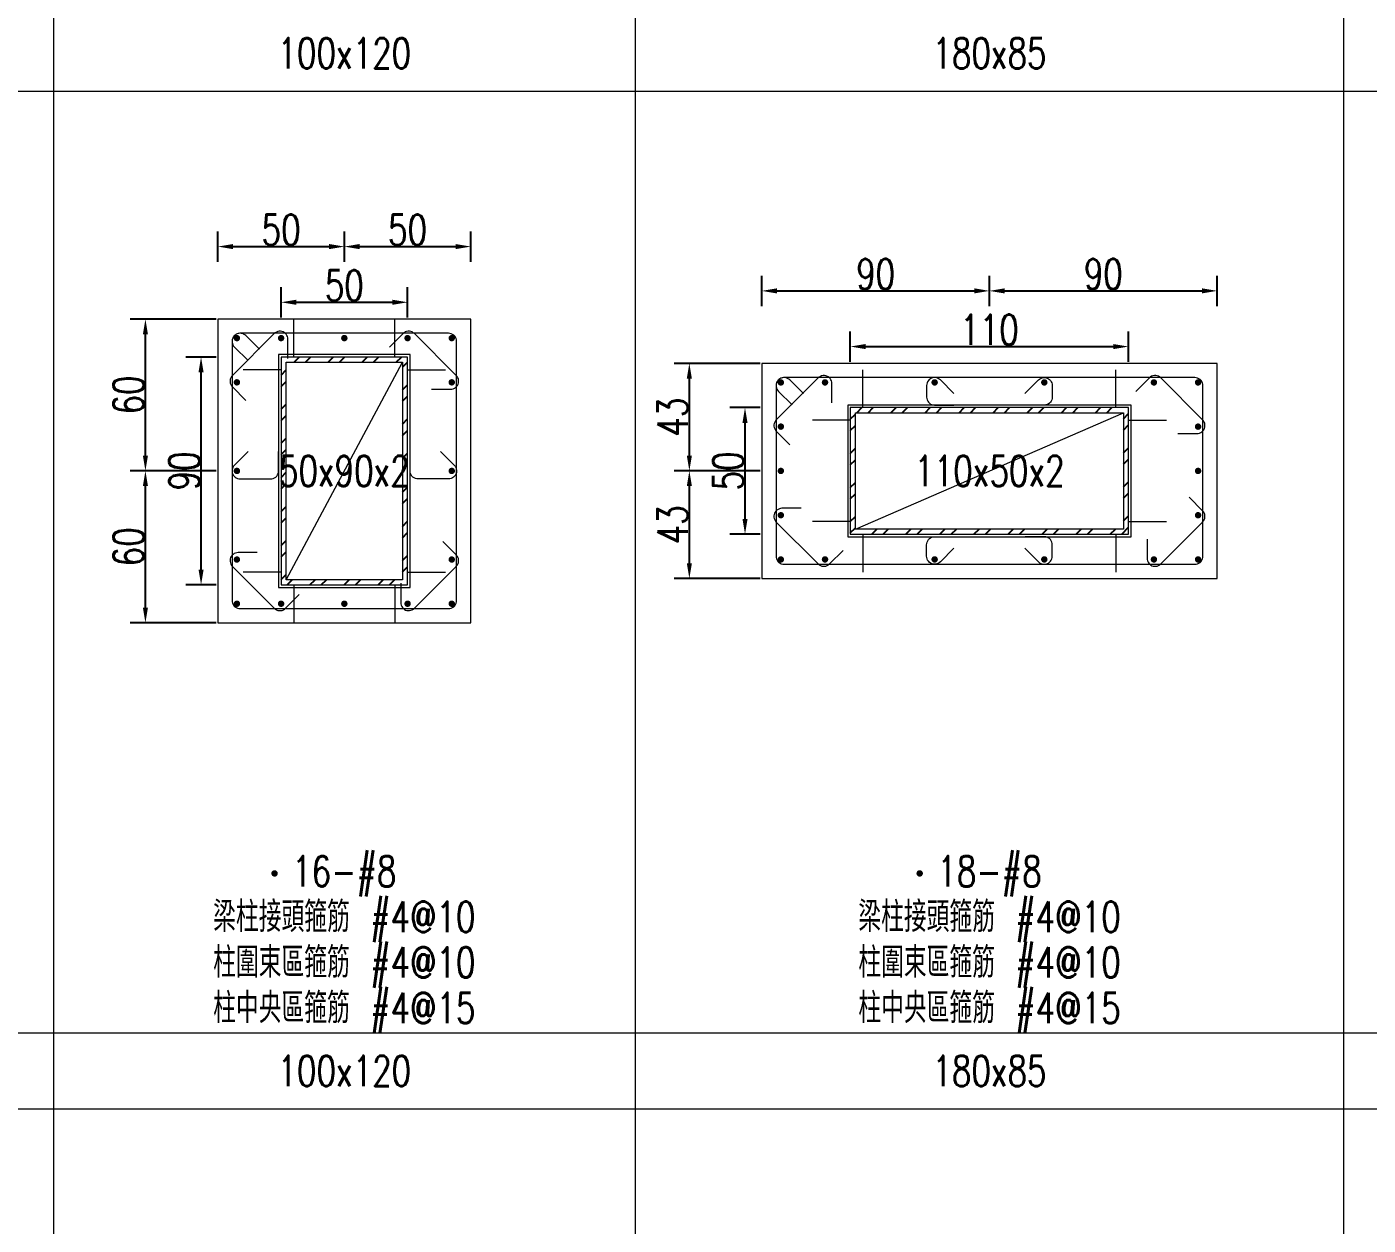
# Model space of a CAD drawing. Header units: millimetres. Extents: x 0 to 3905, y 0 to 8880.
# Drawn here: x 1440 to 1970, y 5582 to 6055 of the extents above; entities that cross this region are included whole.
import ezdxf
from ezdxf.enums import TextEntityAlignment as Align

# ---------------------------------------------------------------- set-up
doc = ezdxf.new("R2010")
doc.units = ezdxf.units.MM
doc.layers.get('DEFPOINTS').update_dxf_attribs({"color": 3})
for name, color, linetype in [('Hatch線', 6, 'Continuous'), ('主筋斷面', 2, 'Continuous'), ('文字-主筋根數', 7, 'Continuous'), ('文字-剪力筋 中央區', 7, 'Continuous'), ('文字-剪力筋-BC', 7, 'Continuous'), ('文字-剪力筋-圍束區', 7, 'Continuous'), ('文字-斷面尺寸', 7, 'Continuous'), ('文字-輔助字', 7, 'Continuous'), ('柱斷面線', 4, 'Continuous'), ('標註字', 4, 'Continuous'), ('箍筋線', 1, 'Continuous'), ('網格線', 7, 'Continuous'), ('鋼柱', 11, 'Continuous')]:
    doc.layers.add(name, color=color, linetype=linetype)
doc.styles.add('note', font='txt.shx', dxfattribs={"width": 0.75, "height": 12})
doc.styles.add('txt', font='txt.shx', dxfattribs={"height": 0.2, "bigfont": 'chineset.shx'})
doc.dimstyles.new('RCAD_DIM', dxfattribs={"dimtxt": 12, "dimasz": 6, "dimexe": 6, "dimexo": 0.625, "dimtad": 1, "dimdec": 0, "dimdsep": 46, "dimtxsty": 'note', "dimcen": 2.5, "dimclrd": 256, "dimclre": 256, "dimclrt": 256, "dimadec": 0, "dimazin": 0, "dimtfac": 1, "dimtmove": 0, "dimatfit": 3, "dimfxl": 0, "dimtolj": 1, "dimarcsym": 0})

# ---------------------------------------------------------------- blocks, each defined once
blk = doc.blocks.new('*D894')
at = {"layer": 'DEFPOINTS', "color": 0}
for p in [(1590, 5946.625), (1540, 5940), (1590, 5940)]:
    blk.add_point(p, dxfattribs=at)
at = {"layer": '標註字', "lineweight": -2}
for p, q in [((1540, 5940.625), (1540, 5952.625)), ((1590, 5940.625), (1590, 5952.625)), ((1546, 5946.625), (1584, 5946.625))]:
    blk.add_line(p, q, dxfattribs=at)
at = {"layer": '標註字'}
for points in [[(1546, 5947.625), (1546, 5945.625), (1540, 5946.625)], [(1584, 5945.625), (1584, 5947.625), (1590, 5946.625)]]:
    blk.add_solid(points, dxfattribs=at)
at = {"layer": '標註字', "insert": (1565, 5953.25), "char_height": 12, "attachment_point": 5, "style": 'note'}
blk.add_mtext('\\A1;50', dxfattribs=at)
blk = doc.blocks.new('*D895')
at = {"layer": 'DEFPOINTS', "color": 0}
for p in [(1508.375, 5925), (1515, 5925), (1515, 5835)]:
    blk.add_point(p, dxfattribs=at)
at = {"layer": '標註字', "lineweight": -2}
for p, q in [((1514.375, 5925), (1502.375, 5925)), ((1508.375, 5841), (1508.375, 5919)), ((1514.375, 5835), (1502.375, 5835))]:
    blk.add_line(p, q, dxfattribs=at)
at = {"layer": '標註字'}
for points in [[(1509.375, 5919), (1507.375, 5919), (1508.375, 5925)], [(1507.375, 5841), (1509.375, 5841), (1508.375, 5835)]]:
    blk.add_solid(points, dxfattribs=at)
at = {"layer": '標註字', "insert": (1501.75, 5880), "char_height": 12, "attachment_point": 5, "rotation": 90, "style": 'note'}
blk.add_mtext('\\A1;90', dxfattribs=at)
blk = doc.blocks.new('*D896')
at = {"layer": 'DEFPOINTS', "color": 0}
for p in [(1565, 5968.625), (1515, 5962), (1565, 5962)]:
    blk.add_point(p, dxfattribs=at)
at = {"layer": '標註字', "lineweight": -2}
for p, q in [((1515, 5962.625), (1515, 5974.625)), ((1565, 5962.625), (1565, 5974.625)), ((1521, 5968.625), (1559, 5968.625))]:
    blk.add_line(p, q, dxfattribs=at)
at = {"layer": '標註字'}
for points in [[(1521, 5969.625), (1521, 5967.625), (1515, 5968.625)], [(1559, 5967.625), (1559, 5969.625), (1565, 5968.625)]]:
    blk.add_solid(points, dxfattribs=at)
at = {"layer": '標註字', "insert": (1540, 5975.25), "char_height": 12, "attachment_point": 5, "style": 'note'}
blk.add_mtext('\\A1;50', dxfattribs=at)
blk = doc.blocks.new('*D897')
at = {"layer": 'DEFPOINTS', "color": 0}
for p in [(1615, 5968.625), (1565, 5962), (1615, 5962)]:
    blk.add_point(p, dxfattribs=at)
at = {"layer": '標註字', "lineweight": -2}
for p, q in [((1565, 5962.625), (1565, 5974.625)), ((1615, 5962.625), (1615, 5974.625)), ((1571, 5968.625), (1609, 5968.625))]:
    blk.add_line(p, q, dxfattribs=at)
at = {"layer": '標註字'}
for points in [[(1571, 5969.625), (1571, 5967.625), (1565, 5968.625)], [(1609, 5967.625), (1609, 5969.625), (1615, 5968.625)]]:
    blk.add_solid(points, dxfattribs=at)
at = {"layer": '標註字', "insert": (1590, 5975.25), "char_height": 12, "attachment_point": 5, "style": 'note'}
blk.add_mtext('\\A1;50', dxfattribs=at)
blk = doc.blocks.new('*D898')
at = {"layer": 'DEFPOINTS', "color": 0}
for p in [(1486.375, 5880), (1515, 5880), (1515, 5820)]:
    blk.add_point(p, dxfattribs=at)
at = {"layer": '標註字', "lineweight": -2}
for p, q in [((1514.375, 5880), (1480.375, 5880)), ((1486.375, 5826), (1486.375, 5874)), ((1514.375, 5820), (1480.375, 5820))]:
    blk.add_line(p, q, dxfattribs=at)
at = {"layer": '標註字'}
for points in [[(1487.375, 5874), (1485.375, 5874), (1486.375, 5880)], [(1485.375, 5826), (1487.375, 5826), (1486.375, 5820)]]:
    blk.add_solid(points, dxfattribs=at)
at = {"layer": '標註字', "insert": (1479.75, 5850), "char_height": 12, "attachment_point": 5, "rotation": 90, "style": 'note'}
blk.add_mtext('\\A1;60', dxfattribs=at)
blk = doc.blocks.new('*D899')
at = {"layer": 'DEFPOINTS', "color": 0}
for p in [(1486.375, 5940), (1515, 5940), (1515, 5880)]:
    blk.add_point(p, dxfattribs=at)
at = {"layer": '標註字', "lineweight": -2}
for p, q in [((1514.375, 5940), (1480.375, 5940)), ((1486.375, 5886), (1486.375, 5934)), ((1514.375, 5880), (1480.375, 5880))]:
    blk.add_line(p, q, dxfattribs=at)
at = {"layer": '標註字'}
for points in [[(1487.375, 5934), (1485.375, 5934), (1486.375, 5940)], [(1485.375, 5886), (1487.375, 5886), (1486.375, 5880)]]:
    blk.add_solid(points, dxfattribs=at)
at = {"layer": '標註字', "insert": (1479.75, 5910), "char_height": 12, "attachment_point": 5, "rotation": 90, "style": 'note'}
blk.add_mtext('\\A1;60', dxfattribs=at)
blk = doc.blocks.new('Circle_Filled')
at = {"const_width": 0.5}
blk.add_lwpolyline([(-0.25, 0, 1), (0.25, 0, 1)], format="xyb", close=True, dxfattribs=at)
blk = doc.blocks.new('*D1026')
at = {"layer": 'DEFPOINTS', "color": 0}
for p in [(1875, 5929.125), (1765, 5922.5), (1875, 5922.5)]:
    blk.add_point(p, dxfattribs=at)
at = {"layer": '標註字', "lineweight": -2}
for p, q in [((1765, 5923.125), (1765, 5935.125)), ((1875, 5923.125), (1875, 5935.125)), ((1771, 5929.125), (1869, 5929.125))]:
    blk.add_line(p, q, dxfattribs=at)
at = {"layer": '標註字'}
for points in [[(1771, 5930.125), (1771, 5928.125), (1765, 5929.125)], [(1869, 5928.125), (1869, 5930.125), (1875, 5929.125)]]:
    blk.add_solid(points, dxfattribs=at)
at = {"layer": '標註字', "insert": (1820, 5935.75), "char_height": 12, "attachment_point": 5, "style": 'note'}
blk.add_mtext('\\A1;110', dxfattribs=at)
blk = doc.blocks.new('*D1027')
at = {"layer": 'DEFPOINTS', "color": 0}
for p in [(1723.375, 5905), (1730, 5905), (1730, 5855)]:
    blk.add_point(p, dxfattribs=at)
at = {"layer": '標註字', "lineweight": -2}
for p, q in [((1729.375, 5905), (1717.375, 5905)), ((1723.375, 5861), (1723.375, 5899)), ((1729.375, 5855), (1717.375, 5855))]:
    blk.add_line(p, q, dxfattribs=at)
at = {"layer": '標註字'}
for points in [[(1724.375, 5899), (1722.375, 5899), (1723.375, 5905)], [(1722.375, 5861), (1724.375, 5861), (1723.375, 5855)]]:
    blk.add_solid(points, dxfattribs=at)
at = {"layer": '標註字', "insert": (1716.75, 5880), "char_height": 12, "attachment_point": 5, "rotation": 90, "style": 'note'}
blk.add_mtext('\\A1;50', dxfattribs=at)
blk = doc.blocks.new('*D1028')
at = {"layer": 'DEFPOINTS', "color": 0}
for p in [(1820, 5951.125), (1730, 5944.5), (1820, 5944.5)]:
    blk.add_point(p, dxfattribs=at)
at = {"layer": '標註字', "lineweight": -2}
for p, q in [((1730, 5945.125), (1730, 5957.125)), ((1820, 5945.125), (1820, 5957.125)), ((1736, 5951.125), (1814, 5951.125))]:
    blk.add_line(p, q, dxfattribs=at)
at = {"layer": '標註字'}
for points in [[(1736, 5952.125), (1736, 5950.125), (1730, 5951.125)], [(1814, 5950.125), (1814, 5952.125), (1820, 5951.125)]]:
    blk.add_solid(points, dxfattribs=at)
at = {"layer": '標註字', "insert": (1775, 5957.75), "char_height": 12, "attachment_point": 5, "style": 'note'}
blk.add_mtext('\\A1;90', dxfattribs=at)
blk = doc.blocks.new('*D1029')
at = {"layer": 'DEFPOINTS', "color": 0}
for p in [(1910, 5951.125), (1820, 5944.5), (1910, 5944.5)]:
    blk.add_point(p, dxfattribs=at)
at = {"layer": '標註字', "lineweight": -2}
for p, q in [((1820, 5945.125), (1820, 5957.125)), ((1910, 5945.125), (1910, 5957.125)), ((1826, 5951.125), (1904, 5951.125))]:
    blk.add_line(p, q, dxfattribs=at)
at = {"layer": '標註字'}
for points in [[(1826, 5952.125), (1826, 5950.125), (1820, 5951.125)], [(1904, 5950.125), (1904, 5952.125), (1910, 5951.125)]]:
    blk.add_solid(points, dxfattribs=at)
at = {"layer": '標註字', "insert": (1865, 5957.75), "char_height": 12, "attachment_point": 5, "style": 'note'}
blk.add_mtext('\\A1;90', dxfattribs=at)
blk = doc.blocks.new('*D1030')
at = {"layer": 'DEFPOINTS', "color": 0}
for p in [(1701.375, 5880), (1730, 5880), (1730, 5837.5)]:
    blk.add_point(p, dxfattribs=at)
at = {"layer": '標註字', "lineweight": -2}
for p, q in [((1729.375, 5880), (1695.375, 5880)), ((1701.375, 5843.5), (1701.375, 5874)), ((1729.375, 5837.5), (1695.375, 5837.5))]:
    blk.add_line(p, q, dxfattribs=at)
at = {"layer": '標註字'}
for points in [[(1702.375, 5874), (1700.375, 5874), (1701.375, 5880)], [(1700.375, 5843.5), (1702.375, 5843.5), (1701.375, 5837.5)]]:
    blk.add_solid(points, dxfattribs=at)
at = {"layer": '標註字', "insert": (1694.75, 5858.75), "char_height": 12, "attachment_point": 5, "rotation": 90, "style": 'note'}
blk.add_mtext('\\A1;43', dxfattribs=at)
blk = doc.blocks.new('*D1031')
at = {"layer": 'DEFPOINTS', "color": 0}
for p in [(1701.375, 5922.5), (1730, 5922.5), (1730, 5880)]:
    blk.add_point(p, dxfattribs=at)
at = {"layer": '標註字', "lineweight": -2}
for p, q in [((1729.375, 5922.5), (1695.375, 5922.5)), ((1701.375, 5886), (1701.375, 5916.5)), ((1729.375, 5880), (1695.375, 5880))]:
    blk.add_line(p, q, dxfattribs=at)
at = {"layer": '標註字'}
for points in [[(1702.375, 5916.5), (1700.375, 5916.5), (1701.375, 5922.5)], [(1700.375, 5886), (1702.375, 5886), (1701.375, 5880)]]:
    blk.add_solid(points, dxfattribs=at)
at = {"layer": '標註字', "insert": (1694.75, 5901.25), "char_height": 12, "attachment_point": 5, "rotation": 90, "style": 'note'}
blk.add_mtext('\\A1;43', dxfattribs=at)

msp = doc.modelspace()

# ---------------------------------------------------------------- hatches: boundary and pattern name
at = {"layer": 'Hatch線'}
h = msp.add_hatch(dxfattribs=at)
h.set_pattern_fill('ANSI32', color=256, style=0)
h.paths.add_polyline_path([(1540, 5835), (1590, 5835), (1590, 5925), (1540, 5925)], flags=17)
h.paths.add_polyline_path([(1542, 5837), (1542, 5923), (1588, 5923), (1588, 5837)])
h = msp.add_hatch(dxfattribs=at)
h.set_pattern_fill('ANSI32', color=256, style=0)
h.paths.add_polyline_path([(1765, 5855), (1875, 5855), (1875, 5905), (1765, 5905)], flags=17)
h.paths.add_polyline_path([(1767, 5857), (1767, 5903), (1873, 5903), (1873, 5857)])

# ---------------------------------------------------------------- linework, layer by layer
at = {"layer": 'DEFPOINTS', "lineweight": 5}
for points in [[(1545, 5925), (1545, 5940)], [(1585, 5925), (1585, 5940)], [(1540, 5834), (1591, 5834), (1591, 5926), (1539, 5926), (1539, 5834), (1540, 5834)], [(1542, 5837), (1588, 5923)], [(1540, 5920), (1525, 5920)], [(1590, 5920), (1605, 5920)], [(1770, 5905), (1770, 5920)], [(1870, 5905), (1870, 5920)], [(1765, 5854), (1876, 5854), (1876, 5906), (1764, 5906), (1764, 5854), (1765, 5854)], [(1767, 5857), (1873, 5903)], [(1765, 5900), (1750, 5900)], [(1875, 5900), (1890, 5900)], [(1765, 5860), (1750, 5860)], [(1875, 5860), (1890, 5860)], [(1770, 5855), (1770, 5840)], [(1870, 5855), (1870, 5840)], [(1540, 5840), (1525, 5840)], [(1590, 5840), (1605, 5840)], [(1545, 5835), (1545, 5820)], [(1585, 5835), (1585, 5820)]]:
    msp.add_lwpolyline(points, dxfattribs=at)
at = {"layer": '柱斷面線', "lineweight": 5}
for points in [[(1515, 5820), (1615, 5820), (1615, 5940), (1515, 5940), (1515, 5820)], [(1730, 5837.5), (1910, 5837.5), (1910, 5922.5), (1730, 5922.5), (1730, 5837.5)]]:
    msp.add_lwpolyline(points, dxfattribs=at)
at = {"layer": '箍筋線', "lineweight": 5}
for points in [[(1542.73, 5924.39), (1542.73, 5932.01), (1542.68, 5932.54), (1542.55, 5933.06), (1542.33, 5933.55), (1542.03, 5933.99), (1541.67, 5934.38), (1541.24, 5934.7), (1540.77, 5934.94), (1540.26, 5935.11), (1539.73, 5935.18), (1539.2, 5935.17), (1538.67, 5935.06), (1538.17, 5934.87), (1537.71, 5934.6), (1537.31, 5934.26), (1520.74, 5917.69), (1520.39, 5917.27), (1520.11, 5916.79), (1519.92, 5916.27), (1519.83, 5915.73), (1519.83, 5915.17), (1519.92, 5914.63), (1520.11, 5914.11), (1520.39, 5913.63), (1520.74, 5913.2), (1526.13, 5907.82)], [(1531.44, 5928.05), (1526.06, 5933.44), (1525.65, 5933.78), (1525.19, 5934.05), (1524.69, 5934.24), (1524.17, 5934.35), (1523.63, 5934.36), (1523.1, 5934.29), (1522.59, 5934.12), (1522.12, 5933.88), (1521.69, 5933.56), (1521.33, 5933.17), (1521.03, 5932.73), (1520.81, 5932.24), (1520.68, 5931.72), (1520.63, 5931.19), (1520.63, 5828.81), (1520.68, 5828.26), (1520.83, 5827.72), (1521.06, 5827.22), (1521.38, 5826.77), (1521.77, 5826.38), (1522.22, 5826.06), (1522.72, 5825.83), (1523.26, 5825.68), (1523.81, 5825.63), (1606.19, 5825.63), (1606.74, 5825.68), (1607.28, 5825.83), (1607.78, 5826.06), (1608.23, 5826.38), (1608.62, 5826.77), (1608.94, 5827.22), (1609.17, 5827.72), (1609.32, 5828.26), (1609.37, 5828.81), (1609.37, 5931.19), (1609.32, 5931.74), (1609.17, 5932.28), (1608.94, 5932.78), (1608.62, 5933.23), (1608.23, 5933.62), (1607.78, 5933.94), (1607.28, 5934.17), (1606.74, 5934.32), (1606.19, 5934.37), (1523.81, 5934.37), (1523.28, 5934.32), (1522.76, 5934.19), (1522.27, 5933.97), (1521.83, 5933.67), (1521.44, 5933.31), (1521.12, 5932.88), (1520.88, 5932.41), (1520.71, 5931.9), (1520.64, 5931.37), (1520.65, 5930.83), (1520.76, 5930.31), (1520.95, 5929.81), (1521.22, 5929.35), (1521.56, 5928.94), (1526.95, 5923.56)], [(1599.39, 5912.27), (1607.01, 5912.27), (1607.54, 5912.32), (1608.06, 5912.45), (1608.55, 5912.67), (1608.99, 5912.97), (1609.38, 5913.33), (1609.7, 5913.76), (1609.94, 5914.23), (1610.11, 5914.74), (1610.18, 5915.27), (1610.17, 5915.8), (1610.06, 5916.33), (1609.87, 5916.83), (1609.6, 5917.29), (1609.26, 5917.69), (1592.69, 5934.26), (1592.27, 5934.61), (1591.79, 5934.89), (1591.27, 5935.08), (1590.73, 5935.17), (1590.17, 5935.17), (1589.63, 5935.08), (1589.11, 5934.89), (1588.63, 5934.61), (1588.2, 5934.26), (1582.82, 5928.87)], [(1757.73, 5906.89), (1757.73, 5914.51), (1757.68, 5915.04), (1757.55, 5915.56), (1757.33, 5916.05), (1757.03, 5916.49), (1756.67, 5916.88), (1756.24, 5917.2), (1755.77, 5917.44), (1755.26, 5917.61), (1754.73, 5917.68), (1754.2, 5917.67), (1753.67, 5917.56), (1753.17, 5917.37), (1752.71, 5917.1), (1752.31, 5916.76), (1735.74, 5900.19), (1735.39, 5899.77), (1735.11, 5899.29), (1734.92, 5898.77), (1734.83, 5898.23), (1734.83, 5897.67), (1734.92, 5897.13), (1735.11, 5896.61), (1735.39, 5896.13), (1735.74, 5895.7), (1741.13, 5890.32)], [(1894.39, 5894.77), (1902.01, 5894.77), (1902.54, 5894.82), (1903.06, 5894.95), (1903.55, 5895.17), (1903.99, 5895.47), (1904.38, 5895.83), (1904.7, 5896.26), (1904.94, 5896.73), (1905.11, 5897.24), (1905.18, 5897.77), (1905.17, 5898.3), (1905.06, 5898.83), (1904.87, 5899.33), (1904.6, 5899.79), (1904.26, 5900.19), (1887.69, 5916.76), (1887.27, 5917.11), (1886.79, 5917.39), (1886.27, 5917.58), (1885.73, 5917.67), (1885.17, 5917.67), (1884.63, 5917.58), (1884.11, 5917.39), (1883.63, 5917.11), (1883.2, 5916.76), (1877.82, 5911.37)], [(1746.44, 5910.55), (1741.06, 5915.94), (1740.65, 5916.28), (1740.19, 5916.55), (1739.69, 5916.74), (1739.17, 5916.85), (1738.63, 5916.86), (1738.1, 5916.79), (1737.59, 5916.62), (1737.12, 5916.38), (1736.69, 5916.06), (1736.33, 5915.67), (1736.03, 5915.23), (1735.81, 5914.74), (1735.68, 5914.22), (1735.64, 5913.69), (1735.64, 5846.31), (1735.68, 5845.76), (1735.83, 5845.22), (1736.06, 5844.72), (1736.38, 5844.27), (1736.77, 5843.88), (1737.22, 5843.56), (1737.72, 5843.33), (1738.26, 5843.18), (1738.81, 5843.13), (1901.19, 5843.13), (1901.74, 5843.18), (1902.28, 5843.33), (1902.78, 5843.56), (1903.23, 5843.88), (1903.62, 5844.27), (1903.94, 5844.72), (1904.17, 5845.22), (1904.32, 5845.76), (1904.36, 5846.31), (1904.36, 5913.69), (1904.32, 5914.24), (1904.17, 5914.78), (1903.94, 5915.28), (1903.62, 5915.73), (1903.23, 5916.12), (1902.78, 5916.44), (1902.28, 5916.67), (1901.74, 5916.82), (1901.19, 5916.87), (1738.81, 5916.87), (1738.28, 5916.82), (1737.76, 5916.69), (1737.27, 5916.47), (1736.83, 5916.17), (1736.44, 5915.81), (1736.12, 5915.38), (1735.88, 5914.91), (1735.71, 5914.4), (1735.64, 5913.87), (1735.65, 5913.33), (1735.76, 5912.81), (1735.95, 5912.31), (1736.22, 5911.85), (1736.56, 5911.44), (1741.95, 5906.06)], [(1805.97, 5910.55), (1800.58, 5915.94), (1800.17, 5916.28), (1799.71, 5916.55), (1799.21, 5916.74), (1798.69, 5916.85), (1798.16, 5916.86), (1797.63, 5916.79), (1797.12, 5916.62), (1796.64, 5916.38), (1796.22, 5916.06), (1795.85, 5915.67), (1795.55, 5915.23), (1795.34, 5914.74), (1795.2, 5914.22), (1795.16, 5913.69), (1795.16, 5909.17), (1795.21, 5908.62), (1795.35, 5908.09), (1795.58, 5907.59), (1795.9, 5907.13), (1796.29, 5906.74), (1796.75, 5906.43), (1797.25, 5906.19), (1797.78, 5906.05), (1798.33, 5906), (1805.95, 5906)], [(1834.03, 5910.55), (1839.42, 5915.94), (1839.83, 5916.28), (1840.29, 5916.55), (1840.79, 5916.74), (1841.31, 5916.85), (1841.84, 5916.86), (1842.37, 5916.79), (1842.88, 5916.62), (1843.36, 5916.38), (1843.78, 5916.06), (1844.15, 5915.67), (1844.45, 5915.23), (1844.66, 5914.74), (1844.8, 5914.22), (1844.84, 5913.69), (1844.84, 5909.17), (1844.79, 5908.62), (1844.65, 5908.09), (1844.42, 5907.59), (1844.1, 5907.13), (1843.71, 5906.74), (1843.25, 5906.43), (1842.75, 5906.19), (1842.22, 5906.05), (1841.67, 5906), (1834.05, 5906)], [(1526.95, 5887.63), (1521.56, 5882.25), (1521.22, 5881.84), (1520.95, 5881.38), (1520.76, 5880.88), (1520.65, 5880.36), (1520.64, 5879.82), (1520.71, 5879.29), (1520.88, 5878.78), (1521.12, 5878.31), (1521.44, 5877.88), (1521.83, 5877.52), (1522.27, 5877.22), (1522.76, 5877), (1523.28, 5876.87), (1523.81, 5876.83), (1535.83, 5876.83), (1536.38, 5876.87), (1536.91, 5877.02), (1537.41, 5877.25), (1537.87, 5877.57), (1538.26, 5877.96), (1538.57, 5878.41), (1538.81, 5878.91), (1538.95, 5879.45), (1539, 5880), (1539, 5887.62)], [(1603.05, 5887.63), (1608.44, 5882.25), (1608.78, 5881.84), (1609.05, 5881.38), (1609.24, 5880.88), (1609.35, 5880.36), (1609.36, 5879.82), (1609.29, 5879.29), (1609.12, 5878.78), (1608.88, 5878.31), (1608.56, 5877.88), (1608.17, 5877.52), (1607.73, 5877.22), (1607.24, 5877), (1606.72, 5876.87), (1606.19, 5876.83), (1594.17, 5876.83), (1593.62, 5876.87), (1593.09, 5877.02), (1592.59, 5877.25), (1592.13, 5877.57), (1591.74, 5877.96), (1591.43, 5878.41), (1591.19, 5878.91), (1591.05, 5879.45), (1591, 5880), (1591, 5887.62)], [(1882.27, 5853.11), (1882.27, 5845.49), (1882.32, 5844.96), (1882.45, 5844.44), (1882.67, 5843.95), (1882.97, 5843.51), (1883.33, 5843.12), (1883.76, 5842.8), (1884.23, 5842.56), (1884.74, 5842.39), (1885.27, 5842.32), (1885.8, 5842.33), (1886.33, 5842.44), (1886.83, 5842.63), (1887.29, 5842.9), (1887.69, 5843.24), (1904.26, 5859.81), (1904.61, 5860.23), (1904.89, 5860.71), (1905.08, 5861.23), (1905.17, 5861.77), (1905.17, 5862.33), (1905.08, 5862.87), (1904.89, 5863.39), (1904.61, 5863.87), (1904.26, 5864.3), (1898.87, 5869.68)], [(1745.61, 5865.23), (1737.99, 5865.23), (1737.46, 5865.18), (1736.94, 5865.05), (1736.45, 5864.83), (1736.01, 5864.53), (1735.62, 5864.17), (1735.3, 5863.74), (1735.06, 5863.27), (1734.89, 5862.76), (1734.82, 5862.23), (1734.83, 5861.7), (1734.94, 5861.17), (1735.13, 5860.67), (1735.4, 5860.21), (1735.74, 5859.81), (1752.31, 5843.24), (1752.73, 5842.89), (1753.21, 5842.61), (1753.73, 5842.42), (1754.27, 5842.33), (1754.83, 5842.33), (1755.37, 5842.42), (1755.89, 5842.61), (1756.37, 5842.89), (1756.8, 5843.24), (1762.18, 5848.63)], [(1805.97, 5849.45), (1800.58, 5844.06), (1800.17, 5843.72), (1799.71, 5843.45), (1799.21, 5843.26), (1798.69, 5843.15), (1798.16, 5843.14), (1797.63, 5843.21), (1797.12, 5843.38), (1796.64, 5843.62), (1796.22, 5843.94), (1795.85, 5844.33), (1795.55, 5844.77), (1795.34, 5845.26), (1795.2, 5845.78), (1795.16, 5846.31), (1795.16, 5850.83), (1795.21, 5851.38), (1795.35, 5851.91), (1795.58, 5852.41), (1795.9, 5852.87), (1796.29, 5853.26), (1796.75, 5853.57), (1797.25, 5853.81), (1797.78, 5853.95), (1798.33, 5854), (1805.95, 5854)], [(1834.03, 5849.45), (1839.42, 5844.06), (1839.83, 5843.72), (1840.29, 5843.45), (1840.79, 5843.26), (1841.31, 5843.15), (1841.84, 5843.14), (1842.37, 5843.21), (1842.88, 5843.38), (1843.36, 5843.62), (1843.78, 5843.94), (1844.15, 5844.33), (1844.45, 5844.77), (1844.66, 5845.26), (1844.8, 5845.78), (1844.84, 5846.31), (1844.84, 5850.83), (1844.79, 5851.38), (1844.65, 5851.91), (1844.42, 5852.41), (1844.1, 5852.87), (1843.71, 5853.26), (1843.25, 5853.57), (1842.75, 5853.81), (1842.22, 5853.95), (1841.67, 5854), (1834.05, 5854)], [(1587.27, 5835.61), (1587.27, 5827.99), (1587.32, 5827.46), (1587.45, 5826.94), (1587.67, 5826.45), (1587.97, 5826.01), (1588.33, 5825.62), (1588.76, 5825.3), (1589.23, 5825.06), (1589.74, 5824.89), (1590.27, 5824.82), (1590.8, 5824.83), (1591.33, 5824.94), (1591.83, 5825.13), (1592.29, 5825.4), (1592.69, 5825.74), (1609.26, 5842.31), (1609.61, 5842.73), (1609.89, 5843.21), (1610.08, 5843.73), (1610.17, 5844.27), (1610.17, 5844.83), (1610.08, 5845.37), (1609.89, 5845.89), (1609.61, 5846.37), (1609.26, 5846.8), (1603.87, 5852.18)], [(1530.61, 5847.73), (1522.99, 5847.73), (1522.46, 5847.68), (1521.94, 5847.55), (1521.45, 5847.33), (1521.01, 5847.03), (1520.62, 5846.67), (1520.3, 5846.24), (1520.06, 5845.77), (1519.89, 5845.26), (1519.82, 5844.73), (1519.83, 5844.2), (1519.94, 5843.67), (1520.13, 5843.17), (1520.4, 5842.71), (1520.74, 5842.31), (1537.31, 5825.74), (1537.73, 5825.39), (1538.21, 5825.11), (1538.73, 5824.92), (1539.27, 5824.83), (1539.83, 5824.83), (1540.37, 5824.92), (1540.89, 5825.11), (1541.37, 5825.39), (1541.8, 5825.74), (1547.18, 5831.13)]]:
    msp.add_lwpolyline(points, dxfattribs=at)
at = {"layer": '網格線', "lineweight": 5}
for points in [[(1450, 6060), (1450, 6030)], [(1680, 6060), (1680, 6030)], [(1960, 6060), (1960, 6030)], [(1180, 6030), (1450, 6030)], [(1450, 6030), (1680, 6030)], [(1450, 6030), (1450, 5658)], [(1680, 6030), (1960, 6030)], [(1680, 6030), (1680, 5658)], [(1960, 6030), (2220, 6030)], [(1960, 6030), (1960, 5658)], [(1180, 5658), (1450, 5658)], [(1450, 5658), (1680, 5658)], [(1450, 5658), (1450, 5628)], [(1680, 5658), (1960, 5658)], [(1680, 5658), (1680, 5628)], [(1960, 5658), (2220, 5658)], [(1960, 5658), (1960, 5628)], [(1180, 5628), (1450, 5628)], [(1450, 5628), (1680, 5628)], [(1450, 5628), (1450, 5256)], [(1680, 5628), (1960, 5628)], [(1680, 5628), (1680, 5256)], [(1960, 5628), (2220, 5628)], [(1960, 5628), (1960, 5256)]]:
    msp.add_lwpolyline(points, dxfattribs=at)
at = {"layer": '鋼柱', "lineweight": 5}
for points in [[(1540, 5835), (1590, 5835), (1590, 5925), (1540, 5925), (1540, 5835)], [(1542, 5837), (1542, 5923), (1588, 5923), (1588, 5837), (1542, 5837)], [(1765, 5855), (1875, 5855), (1875, 5905), (1765, 5905), (1765, 5855)], [(1767, 5857), (1767, 5903), (1873, 5903), (1873, 5857), (1767, 5857)]]:
    msp.add_lwpolyline(points, dxfattribs=at)

# ---------------------------------------------------------------- block references
at = {"layer": '主筋斷面', "lineweight": 5, "xscale": 2.539999961853027, "yscale": 2.539999961853027}
for p in [(1522.54, 5932.46), (1540, 5932.46), (1565, 5932.46), (1590, 5932.46), (1607.46, 5932.46), (1522.54, 5915), (1607.46, 5915), (1737.54, 5914.96), (1755, 5914.96), (1798.33, 5914.96), (1841.67, 5914.96), (1885, 5914.96), (1902.46, 5914.96), (1737.54, 5897.5), (1902.46, 5897.5), (1522.54, 5880), (1607.46, 5880), (1737.54, 5880), (1902.46, 5880), (1737.54, 5862.5), (1902.46, 5862.5), (1522.54, 5845), (1607.46, 5845), (1737.54, 5845.04), (1755, 5845.04), (1798.33, 5845.04), (1841.67, 5845.04), (1885, 5845.04), (1902.46, 5845.04), (1522.54, 5827.54), (1540, 5827.54), (1565, 5827.54), (1590, 5827.54), (1607.46, 5827.54), (1537.42, 5721), (1792.42, 5721)]:
    msp.add_blockref('Circle_Filled', p, dxfattribs=at)

# ---------------------------------------------------------------- texts
at = {"layer": '文字-主筋根數', "style": 'txt', "width": 0.75}
for s, p in [('16-#8', (1565, 5721)), ('18-#8', (1820, 5721))]:
    msp.add_text(s, height=12, dxfattribs=at).set_placement(p, align=Align.MIDDLE)
at = {"layer": '文字-剪力筋 中央區', "style": 'txt', "width": 0.75}
for p in [(1565, 5667), (1820, 5667)]:
    msp.add_text('柱中央區箍筋 #4@15', height=12, dxfattribs=at).set_placement(p, align=Align.MIDDLE)
at = {"layer": '文字-剪力筋-BC', "style": 'txt', "width": 0.75}
for p in [(1565, 5703), (1820, 5703)]:
    msp.add_text('梁柱接頭箍筋 #4@10', height=12, dxfattribs=at).set_placement(p, align=Align.MIDDLE)
at = {"layer": '文字-剪力筋-圍束區', "style": 'txt', "width": 0.75}
for p in [(1565, 5685), (1820, 5685)]:
    msp.add_text('柱圍束區箍筋 #4@10', height=12, dxfattribs=at).set_placement(p, align=Align.MIDDLE)
at = {"layer": '文字-斷面尺寸', "style": 'txt', "width": 0.75}
for s, p in [('100x120', (1565, 6045)), ('180x85', (1820, 6045)), ('100x120', (1565, 5643)), ('180x85', (1820, 5643))]:
    msp.add_text(s, height=12, dxfattribs=at).set_placement(p, align=Align.MIDDLE)
at = {"layer": '文字-輔助字', "style": 'txt', "width": 0.75}
for s, p in [('50x90x2', (1565, 5880)), ('110x50x2', (1820, 5880))]:
    msp.add_text(s, height=12, dxfattribs=at).set_placement(p, align=Align.MIDDLE)

# ---------------------------------------------------------------- dimensions: what is measured, and where the dimension line sits
at = {"layer": '標註字'}
for base, p1, p2, picture, middle in [((1565, 5968.62), (1515, 5962), (1565, 5962), '*D896', (1540, 5975.25)), ((1615, 5968.62), (1565, 5962), (1615, 5962), '*D897', (1590, 5975.25)), ((1820, 5951.12), (1730, 5944.5), (1820, 5944.5), '*D1028', (1775, 5957.75)), ((1910, 5951.12), (1820, 5944.5), (1910, 5944.5), '*D1029', (1865, 5957.75)), ((1590, 5946.62), (1540, 5940), (1590, 5940), '*D894', (1565, 5953.25)), ((1875, 5929.12), (1765, 5922.5), (1875, 5922.5), '*D1026', (1820, 5935.75))]:
    dim = msp.add_linear_dim(base=base, p1=p1, p2=p2, dimstyle='RCAD_DIM', dxfattribs=at)
    dim.commit()
    dim.dimension.update_dxf_attribs({"geometry": picture, "text_midpoint": middle})
for base, p1, p2, picture, middle in [((1486.38, 5940), (1515, 5880), (1515, 5940), '*D899', (1479.75, 5910)), ((1508.38, 5925), (1515, 5835), (1515, 5925), '*D895', (1501.75, 5880)), ((1701.375, 5922.5), (1730, 5880), (1730, 5922.5), '*D1031', (1694.75, 5901.25)), ((1723.38, 5905), (1730, 5855), (1730, 5905), '*D1027', (1716.75, 5880)), ((1486.38, 5880), (1515, 5820), (1515, 5880), '*D898', (1479.75, 5850)), ((1701.375, 5880), (1730, 5837.5), (1730, 5880), '*D1030', (1694.75, 5858.75))]:
    dim = msp.add_linear_dim(base=base, p1=p1, p2=p2, angle=90, dimstyle='RCAD_DIM', dxfattribs=at)
    dim.commit()
    dim.dimension.update_dxf_attribs({"geometry": picture, "text_midpoint": middle})

doc.saveas('drawing.dxf')
